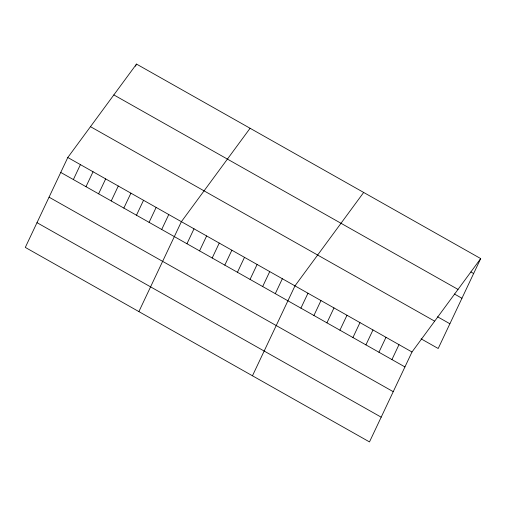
<?xml version="1.0" encoding="UTF-8"?>
<svg xmlns="http://www.w3.org/2000/svg" width="506" height="506" viewBox="0 0 506 506"><rect width="100%" height="100%" fill="white"/><g stroke="black" fill="none" stroke-linecap="round" stroke-linejoin="round"><path stroke-width="0.76" d="M67.804 157.499L25.3 247.415L369.488 441.915L411.992 351.999L480.7 258.585L136.512 64.085L67.804 157.499L411.992 351.999M73.37 179.56L80.422 164.627M135.5 66.216L136.512 64.085M85.988 186.689L93.047 171.762M98.607 193.823L105.665 178.896M111.231 200.952L118.284 186.025M123.85 208.086L130.909 193.159M136.468 215.214L143.527 200.287M149.087 222.349L156.145 207.422M161.711 229.477L168.764 214.55M138.884 311.601L181.388 221.685L250.09 128.271M186.948 243.747L194.007 228.813M199.573 250.875L206.625 235.948M212.191 258.009L219.25 243.076M224.809 265.138L231.868 250.211M237.434 272.272L244.487 257.345M250.053 279.401L257.111 264.474M262.671 286.535L269.73 271.608M275.296 293.663L282.348 278.736M252.469 375.787L294.973 285.871L363.675 192.451M300.918 308.148L307.971 293.214M313.916 315.491L320.975 300.564M326.92 322.841L333.979 307.914M339.924 330.19L346.983 315.263M352.929 337.534L359.981 322.607M365.933 344.883L372.985 329.956M378.931 352.233L385.989 337.306M391.935 359.583L398.994 344.649M480.7 258.585L438.196 348.501L421.087 338.837M470.909 271.962L473.641 273.512M113.837 94.913L458.025 289.413M454.42 294.005L461.946 298.262M437.576 316.794L449.891 323.758M90.479 126.671L434.667 321.171M60.745 172.426L404.939 366.926M49.05 197.176L393.238 391.676M36.995 222.672L381.189 417.172"/></g></svg>
